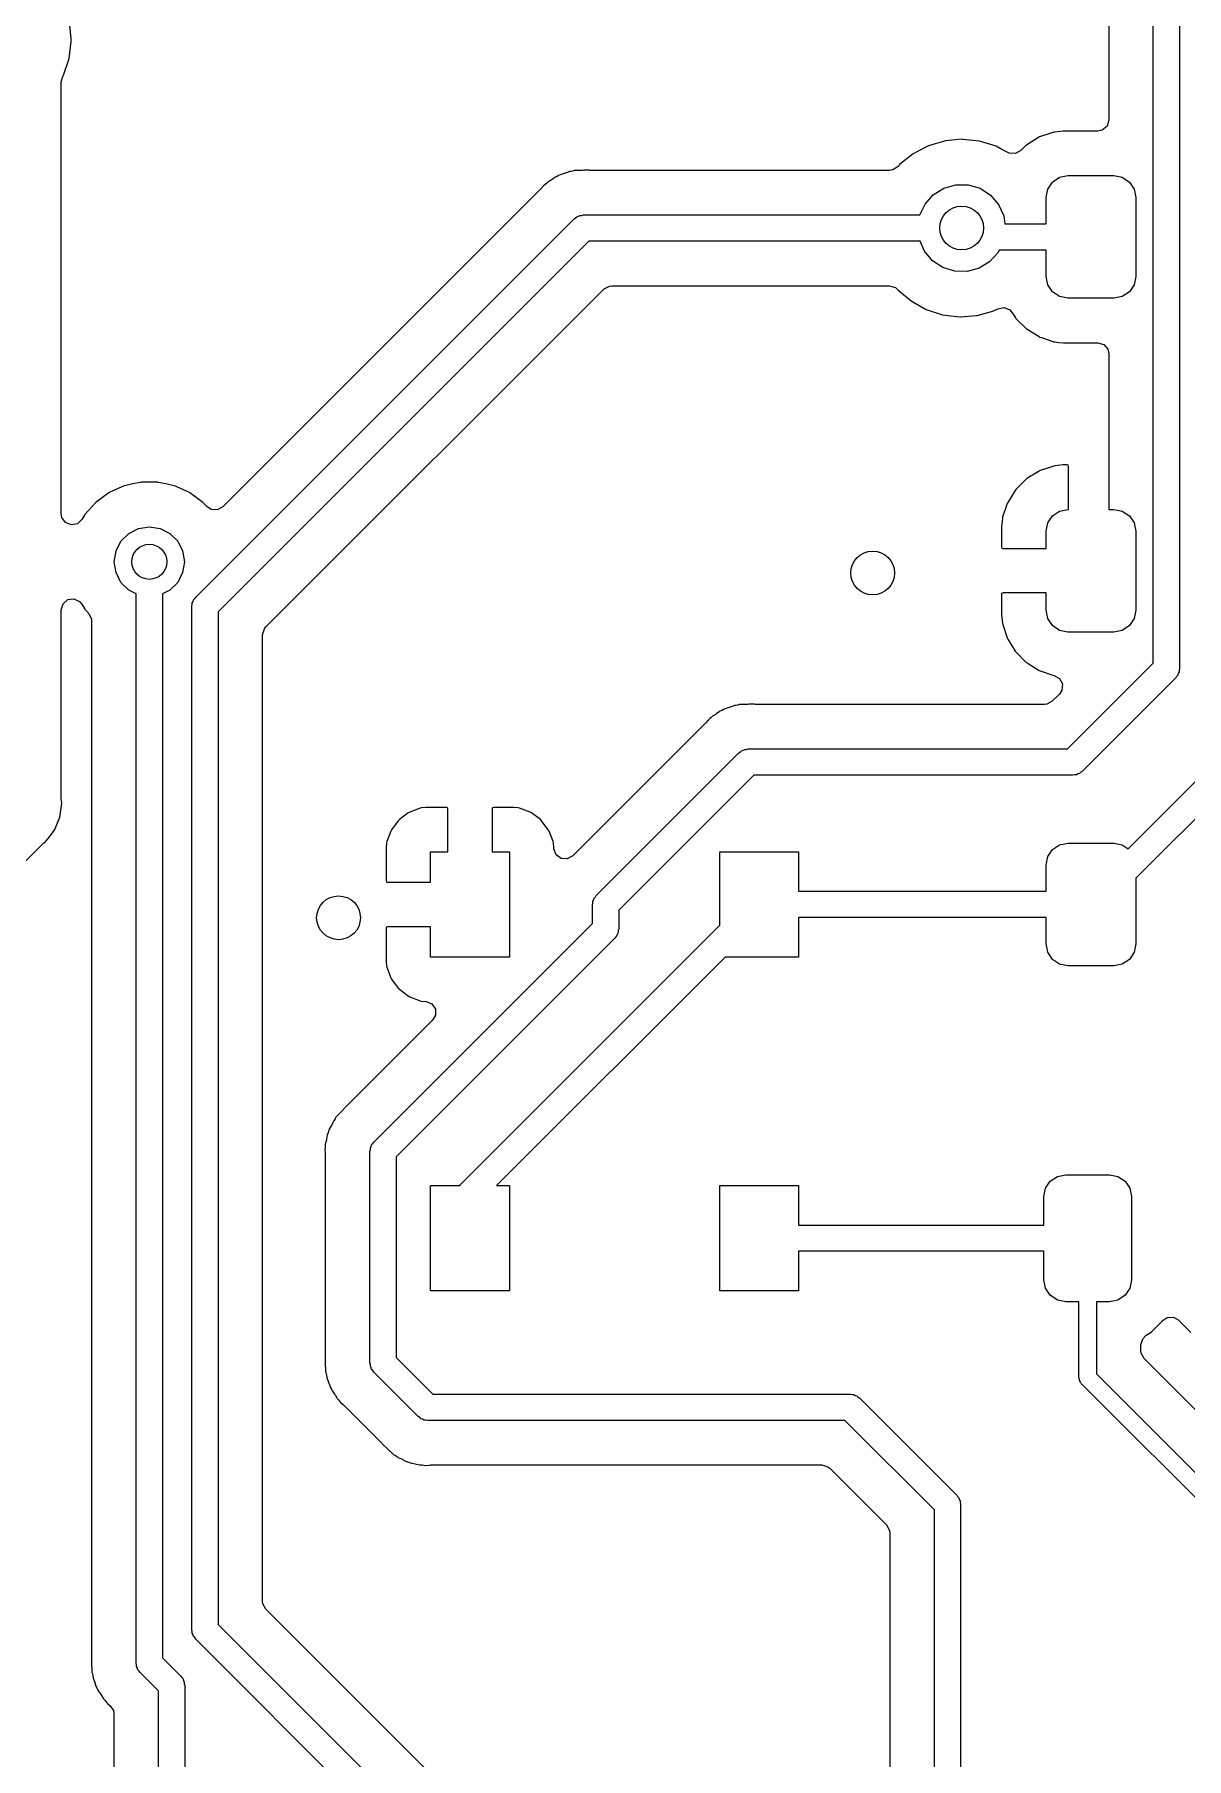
# Model space of a CAD drawing. Extents: x 87 to 209, y -135 to -60.
# Drawn here: x 142.58 to 155.73, y -109.02 to -89.34 of the extents above; entities that cross this region are included whole.
import ezdxf

# ---------------------------------------------------------------- set-up
doc = ezdxf.new("R2010")
doc.units = 0
doc.layers.add('BLACK', color=7, linetype='CONTINUOUS')

msp = doc.modelspace()

# ---------------------------------------------------------------- linework, layer by layer
at = {"layer": 'BLACK', "linetype": 'CONTINUOUS'}
for p, q in [((155.649, -88.7004), (155.649, -96.5757)), ((155.349, -96.5135), (155.349, -88.7626)), ((142.999, -89.3878), (142.98, -89.191)), ((154.841, -89.1729), (154.841, -90.3139)), ((142.974, -89.6123), (142.999, -89.4161)), ((142.999, -89.4161), (142.999, -89.3878)), ((142.912, -89.8), (142.974, -89.6123)), ((142.886, -89.8786), (142.902, -89.8164)), ((142.886, -94.8103), (142.886, -89.8786)), ((142.902, -89.8164), (142.909, -89.8053)), ((142.909, -89.8053), (142.912, -89.8)), ((142.909, -89.8053), (142.909, -89.8053)), ((154.841, -90.3139), (154.821, -90.382)), ((154.051, -90.5069), (153.9, -90.5999)), ((154.147, -90.4748), (154.051, -90.5069)), ((154.212, -90.4531), (154.147, -90.4748)), ((154.218, -90.4509), (154.212, -90.4531)), ((154.212, -90.4531), (154.212, -90.4531)), ((154.225, -90.4502), (154.218, -90.4509)), ((154.321, -90.4402), (154.225, -90.4502)), ((154.225, -90.4502), (154.225, -90.4502)), ((154.324, -90.4399), (154.321, -90.4402)), ((154.321, -90.4402), (154.321, -90.4402)), ((154.715, -90.4399), (154.324, -90.4399)), ((154.767, -90.4285), (154.715, -90.4399)), ((154.821, -90.382), (154.767, -90.4285)), ((152.607, -90.6988), (152.453, -90.8228)), ((152.744, -90.6272), (152.607, -90.6988)), ((152.777, -90.6101), (152.744, -90.6272)), ((152.782, -90.6072), (152.777, -90.6101)), ((152.777, -90.6101), (152.777, -90.6101)), ((152.861, -90.584), (152.782, -90.6072)), ((152.966, -90.5531), (152.861, -90.584)), ((152.972, -90.5514), (152.966, -90.5531)), ((152.966, -90.5531), (152.966, -90.5531)), ((152.978, -90.5508), (152.972, -90.5514)), ((153.087, -90.541), (152.978, -90.5508)), ((152.978, -90.5508), (152.978, -90.5508)), ((153.169, -90.5334), (153.087, -90.541)), ((153.175, -90.5341), (153.169, -90.5334)), ((153.36, -90.5535), (153.175, -90.5341)), ((153.175, -90.5341), (153.175, -90.5341)), ((153.366, -90.5541), (153.36, -90.5535)), ((153.36, -90.5535), (153.36, -90.5535)), ((153.555, -90.6126), (153.366, -90.5541)), ((153.622, -90.6489), (153.555, -90.6126)), ((153.688, -90.6848), (153.622, -90.6489)), ((153.704, -90.692), (153.688, -90.6848)), ((153.775, -90.6971), (153.704, -90.692)), ((153.837, -90.663), (153.775, -90.6971)), ((153.895, -90.6051), (153.837, -90.663)), ((153.9, -90.5999), (153.895, -90.6051)), ((148.625, -90.9248), (148.58, -90.9377)), ((148.636, -90.9209), (148.625, -90.9248)), ((148.672, -90.9068), (148.636, -90.9209)), ((148.679, -90.9039), (148.672, -90.9068)), ((148.672, -90.9068), (148.672, -90.9068)), ((148.687, -90.9029), (148.679, -90.9039)), ((148.693, -90.9021), (148.687, -90.9029)), ((148.687, -90.9029), (148.687, -90.9029)), ((148.7, -90.9012), (148.693, -90.9021)), ((148.72, -90.8972), (148.7, -90.9012)), ((148.74, -90.8912), (148.72, -90.8972)), ((148.786, -90.8898), (148.74, -90.8912)), ((148.798, -90.8889), (148.786, -90.8898)), ((148.803, -90.8883), (148.798, -90.8889)), ((148.832, -90.8883), (148.803, -90.8883)), ((148.836, -90.8882), (148.832, -90.8883)), ((148.851, -90.8877), (148.836, -90.8882)), ((148.906, -90.886), (148.851, -90.8877)), ((148.914, -90.8877), (148.906, -90.886)), ((148.926, -90.8883), (148.914, -90.8877)), ((148.914, -90.8877), (148.914, -90.8877)), ((152.339, -90.8883), (148.926, -90.8883)), ((152.377, -90.8826), (152.339, -90.8883)), ((152.436, -90.8433), (152.377, -90.8826)), ((152.449, -90.8275), (152.436, -90.8433)), ((152.453, -90.8228), (152.449, -90.8275)), ((148.352, -91.1073), (144.728, -94.731)), ((148.36, -91.0986), (148.352, -91.1073)), ((148.39, -91.063), (148.36, -91.0986)), ((148.407, -91.0503), (148.39, -91.063)), ((148.422, -91.0375), (148.407, -91.0503)), ((148.437, -91.0223), (148.422, -91.0375)), ((148.477, -90.9988), (148.437, -91.0223)), ((148.487, -90.9923), (148.477, -90.9988)), ((148.518, -90.9698), (148.487, -90.9923)), ((148.524, -90.9652), (148.518, -90.9698)), ((148.518, -90.9698), (148.518, -90.9698)), ((148.544, -90.9573), (148.524, -90.9652)), ((148.562, -90.9486), (148.544, -90.9573)), ((148.58, -90.9377), (148.562, -90.9486)), ((152.838, -91.166), (152.958, -91.0904)), ((152.958, -91.0904), (153.094, -91.0514)), ((153.094, -91.0514), (153.236, -91.0523)), ((153.236, -91.0523), (153.372, -91.0929)), ((153.372, -91.0929), (153.491, -91.17)), ((154.125, -91.1984), (154.144, -91.1027)), ((154.144, -91.1027), (154.198, -91.0216)), ((154.198, -91.0216), (154.279, -90.9674)), ((154.279, -90.9674), (154.375, -90.9484)), ((154.375, -90.9484), (154.9, -90.9484)), ((154.9, -90.9484), (154.995, -90.9674)), ((154.995, -90.9674), (155.076, -91.0216)), ((155.076, -91.0216), (155.131, -91.1027)), ((155.131, -91.1027), (155.15, -91.1984)), ((152.686, -91.3968), (152.744, -91.2723)), ((152.744, -91.2723), (152.838, -91.166)), ((153.491, -91.17), (153.583, -91.2774)), ((153.583, -91.2774), (153.642, -91.4065)), ((154.125, -91.4984), (154.125, -91.1984)), ((155.15, -91.1984), (155.15, -92.0984)), ((144.42, -95.7587), (148.738, -91.4407)), ((148.738, -91.4407), (148.755, -91.4309)), ((148.755, -91.4309), (148.769, -91.4169)), ((148.769, -91.4169), (148.788, -91.4118)), ((148.788, -91.4118), (148.805, -91.4019)), ((148.805, -91.4019), (148.825, -91.4019)), ((148.825, -91.4019), (148.844, -91.3968)), ((148.844, -91.3968), (152.686, -91.3968)), ((153.642, -91.4065), (153.655, -91.4984)), ((153.655, -91.4984), (154.125, -91.4984)), ((148.906, -91.6968), (144.676, -95.9269)), ((152.687, -91.6968), (148.906, -91.6968)), ((152.738, -91.811), (152.687, -91.6968)), ((152.829, -91.9195), (152.738, -91.811)), ((153.577, -91.8264), (153.481, -91.9315)), ((153.59, -91.7984), (153.577, -91.8264)), ((154.125, -91.7984), (153.59, -91.7984)), ((154.125, -92.0984), (154.125, -91.7984)), ((152.947, -91.9981), (152.829, -91.9195)), ((153.082, -92.0404), (152.947, -91.9981)), ((153.224, -92.043), (153.082, -92.0404)), ((153.361, -92.0057), (153.224, -92.043)), ((153.481, -91.9315), (153.361, -92.0057)), ((154.144, -92.1941), (154.125, -92.0984)), ((155.15, -92.0984), (155.131, -92.1941)), ((145.221, -96.1007), (149.08, -92.2422)), ((149.08, -92.2422), (149.142, -92.2082)), ((149.142, -92.2082), (149.169, -92.2053)), ((149.169, -92.2053), (152.336, -92.2053)), ((152.336, -92.2053), (152.405, -92.2253)), ((152.405, -92.2253), (152.427, -92.2438)), ((152.427, -92.2438), (152.429, -92.2459)), ((152.429, -92.2459), (152.433, -92.2508)), ((152.433, -92.2508), (152.584, -92.3789)), ((154.198, -92.2752), (154.144, -92.1941)), ((154.279, -92.3294), (154.198, -92.2752)), ((155.076, -92.2752), (154.995, -92.3294)), ((155.131, -92.1941), (155.076, -92.2752)), ((152.584, -92.3789), (152.756, -92.4754)), ((152.756, -92.4754), (152.944, -92.5365)), ((153.338, -92.5448), (153.528, -92.4916)), ((153.528, -92.4916), (153.534, -92.4888)), ((153.534, -92.4888), (153.576, -92.4677)), ((153.534, -92.4888), (153.534, -92.4888)), ((153.576, -92.4677), (153.646, -92.4549)), ((153.646, -92.4549), (153.711, -92.4818)), ((153.711, -92.4818), (153.74, -92.5139)), ((154.375, -92.3484), (154.279, -92.3294)), ((154.9, -92.3484), (154.375, -92.3484)), ((154.995, -92.3294), (154.9, -92.3484)), ((152.944, -92.5365), (153.141, -92.56)), ((153.141, -92.56), (153.147, -92.5595)), ((153.147, -92.5595), (153.332, -92.5453)), ((153.147, -92.5595), (153.147, -92.5595)), ((153.332, -92.5453), (153.338, -92.5448)), ((153.332, -92.5453), (153.332, -92.5453)), ((153.74, -92.5139), (153.763, -92.5515)), ((153.763, -92.5515), (153.776, -92.5727)), ((153.776, -92.5727), (153.781, -92.5779)), ((153.781, -92.5779), (153.788, -92.585)), ((153.788, -92.585), (153.901, -92.6977)), ((153.901, -92.6977), (153.908, -92.7015)), ((153.908, -92.7015), (153.908, -92.7015)), ((153.908, -92.7015), (154.045, -92.7861)), ((154.045, -92.7861), (154.052, -92.7905)), ((154.052, -92.7905), (154.074, -92.7977)), ((154.074, -92.7977), (154.213, -92.844)), ((154.213, -92.844), (154.213, -92.844)), ((154.213, -92.844), (154.22, -92.8462)), ((154.22, -92.8462), (154.227, -92.8469)), ((154.227, -92.8469), (154.227, -92.8469)), ((154.227, -92.8469), (154.27, -92.8513)), ((154.27, -92.8513), (154.324, -92.8569)), ((154.324, -92.8569), (154.715, -92.8569)), ((154.715, -92.8569), (154.783, -92.8769)), ((154.783, -92.8769), (154.829, -92.9306)), ((154.829, -92.9306), (154.841, -92.9829)), ((154.841, -92.9829), (154.841, -94.7584)), ((154.212, -94.2635), (154.058, -94.315)), ((154.225, -94.2607), (154.212, -94.2635)), ((154.321, -94.2507), (154.225, -94.2607)), ((154.328, -94.2504), (154.321, -94.2507)), ((154.37, -94.2504), (154.328, -94.2504)), ((154.377, -94.2521), (154.37, -94.2504)), ((154.379, -94.2533), (154.377, -94.2521)), ((154.383, -94.2685), (154.379, -94.2533)), ((154.383, -94.7584), (154.383, -94.2685)), ((143.702, -94.4682), (143.609, -94.488)), ((143.789, -94.4497), (143.702, -94.4682)), ((143.796, -94.4483), (143.789, -94.4497)), ((143.789, -94.4497), (143.789, -94.4497)), ((143.986, -94.4483), (143.796, -94.4483)), ((143.993, -94.4497), (143.986, -94.4483)), ((144.08, -94.4682), (143.993, -94.4497)), ((143.993, -94.4497), (143.993, -94.4497)), ((144.173, -94.488), (144.08, -94.4682)), ((153.895, -94.4155), (153.781, -94.5302)), ((153.907, -94.4065), (153.895, -94.4155)), ((154.045, -94.3212), (153.907, -94.4065)), ((154.058, -94.315), (154.045, -94.3212)), ((143.387, -94.5997), (143.28, -94.6779)), ((143.429, -94.5696), (143.387, -94.5997)), ((143.434, -94.5657), (143.429, -94.5696)), ((143.429, -94.5696), (143.429, -94.5696)), ((143.44, -94.563), (143.434, -94.5657)), ((143.603, -94.4907), (143.44, -94.563)), ((143.44, -94.563), (143.44, -94.563)), ((143.609, -94.488), (143.603, -94.4907)), ((143.603, -94.4907), (143.603, -94.4907)), ((144.179, -94.4907), (144.173, -94.488)), ((144.342, -94.563), (144.179, -94.4907)), ((144.179, -94.4907), (144.179, -94.4907)), ((144.348, -94.5657), (144.342, -94.563)), ((144.342, -94.563), (144.342, -94.563)), ((144.353, -94.5696), (144.348, -94.5657)), ((144.395, -94.5997), (144.353, -94.5696)), ((144.353, -94.5696), (144.353, -94.5696)), ((144.502, -94.6779), (144.395, -94.5997)), ((153.772, -94.5416), (153.687, -94.6796)), ((153.781, -94.5302), (153.772, -94.5416)), ((142.893, -94.8515), (142.886, -94.8103)), ((142.934, -94.9093), (142.893, -94.8515)), ((143.149, -94.8256), (143.121, -94.8733)), ((143.152, -94.8199), (143.149, -94.8256)), ((143.149, -94.8256), (143.149, -94.8256)), ((143.192, -94.7759), (143.152, -94.8199)), ((143.275, -94.6828), (143.192, -94.7759)), ((143.28, -94.6779), (143.275, -94.6828)), ((143.275, -94.6828), (143.275, -94.6828)), ((144.507, -94.6828), (144.502, -94.6779)), ((144.546, -94.7263), (144.507, -94.6828)), ((144.507, -94.6828), (144.507, -94.6828)), ((144.595, -94.76), (144.546, -94.7263)), ((144.666, -94.7651), (144.595, -94.76)), ((144.728, -94.731), (144.666, -94.7651)), ((153.627, -94.8605), (153.617, -94.9548)), ((153.629, -94.8471), (153.627, -94.8605)), ((153.681, -94.6928), (153.629, -94.8471)), ((153.687, -94.6796), (153.681, -94.6928)), ((154.144, -94.9127), (154.198, -94.8316)), ((154.198, -94.8316), (154.279, -94.7774)), ((154.279, -94.7774), (154.375, -94.7584)), ((154.375, -94.7584), (154.383, -94.7584)), ((154.841, -94.7584), (154.9, -94.7584)), ((154.9, -94.7584), (154.995, -94.7774)), ((154.995, -94.7774), (155.076, -94.8316)), ((155.076, -94.8316), (155.131, -94.9127)), ((143, -94.9357), (142.934, -94.9093)), ((143.07, -94.9223), (143, -94.9357)), ((143.121, -94.8733), (143.07, -94.9223)), ((143.567, -95.1217), (143.656, -95.0332)), ((143.656, -95.0332), (143.767, -94.9764)), ((143.767, -94.9764), (143.891, -94.9568)), ((143.891, -94.9568), (144.015, -94.9764)), ((144.015, -94.9764), (144.126, -95.0332)), ((144.126, -95.0332), (144.215, -95.1217)), ((153.617, -94.9548), (153.617, -94.9613)), ((153.617, -94.9613), (153.617, -95.1863)), ((154.125, -95.0084), (154.144, -94.9127)), ((154.125, -95.2044), (154.125, -95.0084)), ((155.131, -94.9127), (155.15, -95.0084)), ((155.15, -95.0084), (155.15, -95.9084)), ((143.491, -95.3568), (143.511, -95.2332)), ((143.511, -95.2332), (143.567, -95.1217)), ((144.215, -95.1217), (144.271, -95.2332)), ((144.271, -95.2332), (144.291, -95.3568)), ((153.617, -95.1863), (153.621, -95.2015)), ((153.621, -95.2015), (153.622, -95.2027)), ((153.622, -95.2027), (153.63, -95.2044)), ((153.63, -95.2044), (154.125, -95.2044)), ((143.511, -95.4804), (143.491, -95.3568)), ((144.291, -95.3568), (144.271, -95.4804)), ((143.567, -95.5919), (143.511, -95.4804)), ((143.656, -95.6804), (143.567, -95.5919)), ((144.215, -95.5919), (144.126, -95.6804)), ((144.271, -95.4804), (144.215, -95.5919)), ((142.886, -95.9033), (142.906, -95.8352)), ((142.906, -95.8352), (142.96, -95.7887)), ((142.96, -95.7887), (143.03, -95.7786)), ((143.03, -95.7786), (143.095, -95.8081)), ((143.095, -95.8081), (143.121, -95.8403)), ((143.121, -95.8403), (143.149, -95.888)), ((143.741, -95.7238), (143.656, -95.6804)), ((143.741, -107.93), (143.741, -95.7238)), ((144.126, -95.6804), (144.041, -95.7238)), ((144.041, -95.7238), (144.041, -107.868)), ((144.376, -95.8648), (144.381, -95.8457)), ((144.381, -95.826), (144.391, -95.8089)), ((144.381, -95.8457), (144.381, -95.826)), ((144.391, -95.8089), (144.396, -95.7898)), ((144.396, -95.7898), (144.41, -95.7758)), ((144.41, -95.7758), (144.42, -95.7587)), ((153.618, -95.7183), (153.617, -95.7259)), ((153.617, -95.7259), (153.617, -95.9555)), ((153.619, -95.7169), (153.618, -95.7183)), ((153.635, -95.7124), (153.619, -95.7169)), ((154.125, -95.7124), (153.635, -95.7124)), ((154.125, -95.9084), (154.125, -95.7124)), ((142.886, -98.0652), (142.886, -95.9033)), ((143.149, -95.888), (143.149, -95.888)), ((143.149, -95.888), (143.152, -95.8937)), ((143.152, -95.8937), (143.156, -95.8987)), ((143.156, -95.8987), (143.156, -95.8987)), ((143.156, -95.8987), (143.2, -95.9472)), ((143.2, -95.9472), (143.231, -96.0113)), ((143.231, -96.0113), (143.232, -96.0316)), ((143.232, -96.0316), (143.232, -107.848)), ((144.376, -107.549), (144.376, -95.8648)), ((144.676, -95.9269), (144.676, -107.487)), ((153.617, -95.9555), (153.617, -95.962)), ((153.617, -95.962), (153.627, -96.0576)), ((154.144, -96.0041), (154.125, -95.9084)), ((154.198, -96.0852), (154.144, -96.0041)), ((155.131, -96.0041), (155.076, -96.0852)), ((155.15, -95.9084), (155.131, -96.0041)), ((145.184, -96.1897), (145.205, -96.1216)), ((145.184, -107.224), (145.184, -96.1897)), ((145.205, -96.1216), (145.221, -96.1007)), ((153.627, -96.0576), (153.63, -96.071)), ((153.63, -96.071), (153.681, -96.2252)), ((153.681, -96.2252), (153.687, -96.2384)), ((153.687, -96.2384), (153.773, -96.3762)), ((154.279, -96.1394), (154.198, -96.0852)), ((154.375, -96.1584), (154.279, -96.1394)), ((154.9, -96.1584), (154.375, -96.1584)), ((154.995, -96.1394), (154.9, -96.1584)), ((155.076, -96.0852), (154.995, -96.1394)), ((153.773, -96.3762), (153.782, -96.3876)), ((153.782, -96.3876), (153.896, -96.5021)), ((153.896, -96.5021), (153.908, -96.5112)), ((153.908, -96.5112), (154.046, -96.5962)), ((154.046, -96.5962), (154.059, -96.6024)), ((154.059, -96.6024), (154.213, -96.6535)), ((154.37, -97.4928), (155.349, -96.5135)), ((155.634, -96.6316), (155.629, -96.6507)), ((155.644, -96.6145), (155.634, -96.6316)), ((155.649, -96.5757), (155.644, -96.5948)), ((155.644, -96.5948), (155.644, -96.6145)), ((154.213, -96.6535), (154.215, -96.6538)), ((154.215, -96.6538), (154.216, -96.6543)), ((154.216, -96.6543), (154.22, -96.6557)), ((154.22, -96.6557), (154.22, -96.6565)), ((154.22, -96.6565), (154.277, -96.6877)), ((154.277, -96.6877), (154.311, -96.7499)), ((154.306, -96.8207), (154.277, -96.8661)), ((154.311, -96.7499), (154.306, -96.8207)), ((155.605, -96.6817), (154.538, -97.7489)), ((155.615, -96.6646), (155.605, -96.6817)), ((155.629, -96.6507), (155.615, -96.6646)), ((150.507, -97.0208), (150.463, -97.0337)), ((150.518, -97.0169), (150.507, -97.0208)), ((150.554, -97.0028), (150.518, -97.0169)), ((150.561, -96.9999), (150.554, -97.0028)), ((150.554, -97.0028), (150.554, -97.0028)), ((150.569, -96.9989), (150.561, -96.9999)), ((150.575, -96.9981), (150.569, -96.9989)), ((150.569, -96.9989), (150.569, -96.9989)), ((150.582, -96.9972), (150.575, -96.9981)), ((150.602, -96.9932), (150.582, -96.9972)), ((150.613, -96.9901), (150.602, -96.9932)), ((150.615, -96.9894), (150.613, -96.9901)), ((150.622, -96.9872), (150.615, -96.9894)), ((150.615, -96.9894), (150.615, -96.9894)), ((150.669, -96.9858), (150.622, -96.9872)), ((150.68, -96.9849), (150.669, -96.9858)), ((150.685, -96.9843), (150.68, -96.9849)), ((150.714, -96.9843), (150.685, -96.9843)), ((150.718, -96.9842), (150.714, -96.9843)), ((150.734, -96.9837), (150.718, -96.9842)), ((150.789, -96.982), (150.734, -96.9837)), ((150.796, -96.9837), (150.789, -96.982)), ((150.808, -96.9843), (150.796, -96.9837)), ((150.796, -96.9837), (150.796, -96.9837)), ((154.107, -96.9843), (150.808, -96.9843)), ((154.134, -96.9814), (154.107, -96.9843)), ((154.196, -96.9474), (154.134, -96.9814)), ((154.277, -96.8661), (154.196, -96.9474)), ((150.234, -97.2033), (149.471, -97.9664)), ((150.242, -97.1946), (150.234, -97.2033)), ((150.267, -97.1651), (150.242, -97.1946)), ((150.272, -97.159), (150.267, -97.1651)), ((150.267, -97.1651), (150.267, -97.1651)), ((150.289, -97.1463), (150.272, -97.159)), ((150.304, -97.1335), (150.289, -97.1463)), ((150.319, -97.1183), (150.304, -97.1335)), ((150.326, -97.1143), (150.319, -97.1183)), ((150.359, -97.0948), (150.326, -97.1143)), ((150.326, -97.1143), (150.326, -97.1143)), ((150.369, -97.0883), (150.359, -97.0948)), ((150.393, -97.0706), (150.369, -97.0883)), ((150.406, -97.0612), (150.393, -97.0706)), ((150.426, -97.0533), (150.406, -97.0612)), ((150.444, -97.0446), (150.426, -97.0533)), ((150.456, -97.0377), (150.444, -97.0446)), ((150.463, -97.0337), (150.456, -97.0377)), ((155.062, -98.6318), (156.312, -97.3813)), ((148.992, -99.1649), (150.62, -97.5367)), ((150.62, -97.5367), (150.637, -97.5269)), ((150.637, -97.5269), (150.651, -97.5129)), ((150.651, -97.5129), (150.67, -97.5078)), ((150.67, -97.5078), (150.687, -97.4979)), ((150.687, -97.4979), (150.707, -97.4979)), ((150.707, -97.4979), (150.726, -97.4928)), ((150.726, -97.4928), (154.37, -97.4928)), ((156.568, -97.5495), (155.15, -98.968)), ((150.788, -97.7928), (149.248, -99.3331)), ((154.432, -97.7928), (150.788, -97.7928)), ((154.451, -97.7877), (154.432, -97.7928)), ((154.471, -97.7877), (154.451, -97.7877)), ((154.488, -97.7778), (154.471, -97.7877)), ((154.507, -97.7727), (154.488, -97.7778)), ((154.521, -97.7587), (154.507, -97.7727)), ((154.538, -97.7489), (154.521, -97.7587)), ((149.471, -97.9664), (148.723, -98.715)), ((142.87, -98.2721), (142.891, -98.1133)), ((142.887, -98.0816), (142.886, -98.0652)), ((142.891, -98.1133), (142.887, -98.0816)), ((146.982, -98.1699), (146.862, -98.2151)), ((146.997, -98.1663), (146.982, -98.1699)), ((147.048, -98.1608), (146.997, -98.1663)), ((147.055, -98.1604), (147.048, -98.1608)), ((147.282, -98.1604), (147.055, -98.1604)), ((147.29, -98.1621), (147.282, -98.1604)), ((147.291, -98.1633), (147.29, -98.1621)), ((147.296, -98.1785), (147.291, -98.1633)), ((147.296, -98.6684), (147.296, -98.1785)), ((147.805, -98.1663), (147.804, -98.1739)), ((147.804, -98.1739), (147.804, -98.6684)), ((147.806, -98.1649), (147.805, -98.1663)), ((147.822, -98.1604), (147.806, -98.1649)), ((148.044, -98.1604), (147.822, -98.1604)), ((148.051, -98.1608), (148.044, -98.1604)), ((148.102, -98.1663), (148.051, -98.1608)), ((148.117, -98.1699), (148.102, -98.1663)), ((148.238, -98.2151), (148.117, -98.1699)), ((142.809, -98.4202), (142.87, -98.2721)), ((146.731, -98.3127), (146.655, -98.4148)), ((146.744, -98.3001), (146.731, -98.3127)), ((146.846, -98.2236), (146.744, -98.3001)), ((146.862, -98.2151), (146.846, -98.2236)), ((148.253, -98.2236), (148.238, -98.2151)), ((148.355, -98.3001), (148.253, -98.2236)), ((148.368, -98.3127), (148.355, -98.3001)), ((148.444, -98.4148), (148.368, -98.3127)), ((140.76, -100.491), (142.674, -98.5776)), ((142.674, -98.5776), (142.686, -98.5667)), ((142.686, -98.5667), (142.705, -98.5523)), ((142.705, -98.5523), (142.711, -98.5473)), ((142.711, -98.5473), (142.736, -98.5154)), ((142.736, -98.5154), (142.809, -98.4202)), ((142.736, -98.5154), (142.736, -98.5154)), ((146.597, -98.566), (146.592, -98.6169)), ((146.601, -98.5508), (146.597, -98.566)), ((146.646, -98.4303), (146.601, -98.5508)), ((146.655, -98.4148), (146.646, -98.4303)), ((148.453, -98.4303), (148.444, -98.4148)), ((148.498, -98.5508), (148.453, -98.4303)), ((148.502, -98.566), (148.498, -98.5508)), ((148.507, -98.6169), (148.502, -98.566)), ((154.198, -98.6416), (154.279, -98.5874)), ((154.279, -98.5874), (154.375, -98.5684)), ((154.375, -98.5684), (154.9, -98.5684)), ((154.9, -98.5684), (154.995, -98.5874)), ((154.995, -98.5874), (155.062, -98.6318)), ((146.592, -98.6169), (146.592, -98.6237)), ((146.592, -98.6237), (146.592, -98.9963)), ((147.1, -99.0144), (147.1, -98.6684)), ((147.1, -98.6684), (147.296, -98.6684)), ((147.804, -98.6684), (148, -98.6684)), ((148, -98.6684), (148, -99.8684)), ((148.508, -98.6237), (148.507, -98.6169)), ((148.508, -98.6259), (148.508, -98.6237)), ((148.508, -98.6349), (148.508, -98.6259)), ((148.533, -98.7014), (148.508, -98.6349)), ((148.59, -98.744), (148.533, -98.7014)), ((148.66, -98.749), (148.59, -98.744)), ((148.723, -98.715), (148.66, -98.749)), ((150.4, -99.5063), (150.4, -98.6684)), ((150.4, -98.6684), (151.3, -98.6684)), ((151.3, -98.6684), (151.3, -99.1184)), ((154.125, -98.8184), (154.144, -98.7227)), ((154.144, -98.7227), (154.198, -98.6416)), ((154.125, -99.1184), (154.125, -98.8184)), ((155.15, -98.968), (155.15, -99.7184)), ((146.592, -98.9963), (146.596, -99.0115)), ((146.596, -99.0115), (146.597, -99.0127)), ((146.597, -99.0127), (146.605, -99.0144)), ((146.605, -99.0144), (147.1, -99.0144)), ((148.968, -99.196), (148.982, -99.182)), ((148.982, -99.182), (148.992, -99.1649)), ((151.3, -99.1184), (154.125, -99.1184)), ((148.948, -99.271), (148.953, -99.2519)), ((148.948, -99.4857), (148.948, -99.271)), ((148.953, -99.2322), (148.963, -99.2151)), ((148.953, -99.2519), (148.953, -99.2322)), ((148.963, -99.2151), (148.968, -99.196)), ((149.248, -99.3331), (149.248, -99.5478)), ((146.452, -101.982), (148.948, -99.4857)), ((146.593, -99.5283), (146.592, -99.5359)), ((146.592, -99.5359), (146.592, -99.9131)), ((146.594, -99.5269), (146.593, -99.5283)), ((146.61, -99.5224), (146.594, -99.5269)), ((147.1, -99.5224), (146.61, -99.5224)), ((147.1, -99.8684), (147.1, -99.5224)), ((147.444, -102.462), (150.4, -99.5063)), ((149.248, -99.5478), (149.243, -99.5669)), ((149.243, -99.5669), (149.243, -99.5866)), ((154.125, -99.4184), (151.3, -99.4184)), ((151.3, -99.4184), (151.3, -99.8684)), ((154.125, -99.7184), (154.125, -99.4184)), ((149.204, -99.6539), (146.708, -102.15)), ((149.214, -99.6368), (149.204, -99.6539)), ((149.228, -99.6228), (149.214, -99.6368)), ((149.233, -99.6037), (149.228, -99.6228)), ((149.243, -99.5866), (149.233, -99.6037)), ((154.144, -99.8141), (154.125, -99.7184)), ((155.15, -99.7184), (155.131, -99.8141)), ((146.592, -99.9131), (146.592, -99.9199)), ((146.592, -99.9199), (146.597, -99.9708)), ((146.597, -99.9708), (146.601, -99.986)), ((148, -99.8684), (147.1, -99.8684)), ((150.462, -99.8684), (147.852, -102.478)), ((151.3, -99.8684), (150.462, -99.8684)), ((154.198, -99.8952), (154.144, -99.8141)), ((154.279, -99.9494), (154.198, -99.8952)), ((154.375, -99.9684), (154.279, -99.9494)), ((154.9, -99.9684), (154.375, -99.9684)), ((154.995, -99.9494), (154.9, -99.9684)), ((155.076, -99.8952), (154.995, -99.9494)), ((155.131, -99.8141), (155.076, -99.8952)), ((146.601, -99.986), (146.646, -100.106)), ((146.646, -100.106), (146.655, -100.122)), ((146.655, -100.122), (146.731, -100.224)), ((146.731, -100.224), (146.744, -100.237)), ((146.744, -100.237), (146.846, -100.313)), ((146.846, -100.313), (146.862, -100.322)), ((146.862, -100.322), (146.982, -100.367)), ((146.982, -100.367), (146.997, -100.371)), ((146.997, -100.371), (147.049, -100.376)), ((147.049, -100.376), (147.114, -100.403)), ((147.114, -100.403), (147.155, -100.462)), ((147.157, -100.533), (147.124, -100.59)), ((147.155, -100.462), (147.157, -100.533)), ((147.124, -100.59), (146.15, -101.564)), ((145.987, -101.75), (145.984, -101.757)), ((145.993, -101.742), (145.987, -101.75)), ((146, -101.733), (145.993, -101.742)), ((146.011, -101.716), (146, -101.733)), ((146.017, -101.705), (146.011, -101.716)), ((146.021, -101.698), (146.017, -101.705)), ((146.017, -101.705), (146.017, -101.705)), ((146.053, -101.664), (146.021, -101.698)), ((146.06, -101.655), (146.053, -101.664)), ((146.063, -101.651), (146.06, -101.655)), ((146.084, -101.631), (146.063, -101.651)), ((146.086, -101.628), (146.084, -101.631)), ((146.129, -101.582), (146.086, -101.628)), ((146.135, -101.576), (146.129, -101.582)), ((146.129, -101.582), (146.129, -101.582)), ((146.142, -101.572), (146.135, -101.576)), ((146.15, -101.564), (146.142, -101.572)), ((146.142, -101.572), (146.142, -101.572)), ((145.913, -101.948), (145.911, -101.96)), ((145.918, -101.917), (145.913, -101.948)), ((145.921, -101.903), (145.918, -101.917)), ((145.929, -101.883), (145.921, -101.903)), ((145.936, -101.864), (145.929, -101.883)), ((145.941, -101.843), (145.936, -101.864)), ((145.963, -101.803), (145.941, -101.843)), ((145.968, -101.792), (145.963, -101.803)), ((145.984, -101.757), (145.968, -101.792)), ((145.984, -101.757), (145.984, -101.757)), ((145.898, -102.046), (145.895, -102.067)), ((145.895, -102.067), (145.898, -102.108)), ((145.899, -102.026), (145.898, -102.046)), ((145.898, -102.108), (145.899, -102.113)), ((145.906, -101.979), (145.899, -102.005)), ((145.899, -102.005), (145.899, -102.026)), ((145.899, -102.113), (145.899, -102.125)), ((145.899, -102.125), (145.899, -104.419)), ((145.911, -101.96), (145.906, -101.979)), ((146.408, -102.088), (146.413, -102.069)), ((146.408, -104.501), (146.408, -102.088)), ((146.413, -102.049), (146.423, -102.032)), ((146.413, -102.069), (146.413, -102.049)), ((146.423, -102.032), (146.428, -102.013)), ((146.428, -102.013), (146.442, -101.999)), ((146.442, -101.999), (146.452, -101.982)), ((146.708, -102.15), (146.708, -104.439)), ((147.1, -103.678), (147.1, -102.478)), ((147.1, -102.478), (147.434, -102.478)), ((147.434, -102.478), (147.444, -102.462)), ((147.852, -102.478), (148, -102.478)), ((148, -102.478), (148, -103.678)), ((150.4, -103.678), (150.4, -102.478)), ((150.4, -102.478), (151.3, -102.478)), ((151.3, -102.478), (151.3, -102.928)), ((154.1, -102.603), (154.119, -102.508)), ((154.119, -102.508), (154.173, -102.427)), ((154.173, -102.427), (154.254, -102.372)), ((154.254, -102.372), (154.35, -102.353)), ((154.35, -102.353), (154.85, -102.353)), ((154.85, -102.353), (154.945, -102.372)), ((154.945, -102.372), (155.026, -102.427)), ((155.026, -102.427), (155.081, -102.508)), ((155.081, -102.508), (155.1, -102.603)), ((154.1, -102.928), (154.1, -102.603)), ((155.1, -102.603), (155.1, -103.553)), ((151.3, -102.928), (154.1, -102.928)), ((154.1, -103.228), (151.3, -103.228)), ((151.3, -103.228), (151.3, -103.678)), ((154.1, -103.553), (154.1, -103.228)), ((148, -103.678), (147.1, -103.678)), ((151.3, -103.678), (150.4, -103.678)), ((154.119, -103.649), (154.1, -103.553)), ((154.173, -103.73), (154.119, -103.649)), ((155.081, -103.649), (155.026, -103.73)), ((155.1, -103.553), (155.081, -103.649)), ((154.254, -103.784), (154.173, -103.73)), ((154.35, -103.803), (154.254, -103.784)), ((154.5, -103.803), (154.35, -103.803)), ((154.5, -104.668), (154.5, -103.803)), ((154.85, -103.803), (154.7, -103.803)), ((154.7, -103.803), (154.7, -104.627)), ((154.945, -103.784), (154.85, -103.803)), ((155.026, -103.73), (154.945, -103.784)), ((155.324, -104.152), (155.449, -104.027)), ((155.449, -104.027), (155.452, -104.022)), ((155.452, -104.022), (155.509, -103.982)), ((155.509, -103.982), (155.58, -103.979)), ((155.58, -103.979), (155.641, -104.014)), ((155.641, -104.014), (155.648, -104.022)), ((155.648, -104.022), (155.651, -104.028)), ((155.651, -104.028), (155.656, -104.033)), ((155.656, -104.033), (155.658, -104.035)), ((155.658, -104.035), (155.776, -104.153)), ((155.208, -104.294), (155.228, -104.226)), ((155.208, -104.364), (155.208, -104.294)), ((155.228, -104.226), (155.268, -104.187)), ((155.268, -104.187), (155.324, -104.152)), ((145.899, -104.431), (145.897, -104.438)), ((145.897, -104.438), (145.897, -104.446)), ((145.897, -104.446), (145.899, -104.509)), ((145.899, -104.419), (145.899, -104.431)), ((146.413, -104.52), (146.408, -104.501)), ((146.708, -104.439), (147.128, -104.859)), ((155.211, -104.391), (155.208, -104.364)), ((155.245, -104.453), (155.211, -104.391)), ((156.955, -106.164), (155.245, -104.453)), ((145.899, -104.509), (145.899, -104.513)), ((145.899, -104.513), (145.899, -104.542)), ((145.899, -104.542), (145.9, -104.547)), ((145.9, -104.547), (145.901, -104.558)), ((145.901, -104.558), (145.902, -104.605)), ((145.902, -104.605), (145.905, -104.612)), ((145.905, -104.612), (145.905, -104.612)), ((145.905, -104.612), (145.908, -104.625)), ((145.908, -104.625), (145.912, -104.645)), ((145.912, -104.645), (145.915, -104.666)), ((145.915, -104.666), (145.918, -104.673)), ((145.918, -104.673), (145.918, -104.673)), ((145.918, -104.673), (145.932, -104.709)), ((146.413, -104.54), (146.413, -104.52)), ((146.423, -104.557), (146.413, -104.54)), ((146.428, -104.576), (146.423, -104.557)), ((146.442, -104.59), (146.428, -104.576)), ((146.452, -104.607), (146.442, -104.59)), ((146.96, -105.115), (146.452, -104.607)), ((154.502, -104.676), (154.5, -104.668)), ((154.501, -104.684), (154.502, -104.676)), ((154.511, -104.705), (154.501, -104.684)), ((154.7, -104.627), (156.63, -106.557)), ((145.932, -104.709), (145.936, -104.72)), ((145.936, -104.72), (145.949, -104.764)), ((145.949, -104.764), (145.96, -104.783)), ((145.96, -104.783), (145.968, -104.801)), ((145.968, -104.801), (145.976, -104.821)), ((145.976, -104.821), (145.991, -104.841)), ((145.991, -104.841), (146.004, -104.858)), ((146.004, -104.858), (146.01, -104.868)), ((146.01, -104.868), (146.03, -104.901)), ((147.128, -104.859), (151.892, -104.859)), ((151.892, -104.859), (151.911, -104.864)), ((151.911, -104.864), (151.931, -104.864)), ((151.931, -104.864), (151.948, -104.874)), ((151.948, -104.874), (151.967, -104.879)), ((151.967, -104.879), (151.981, -104.893)), ((151.981, -104.893), (151.998, -104.903)), ((154.519, -104.727), (154.511, -104.705)), ((154.525, -104.732), (154.519, -104.727)), ((154.529, -104.739), (154.525, -104.732)), ((156.459, -106.669), (154.529, -104.739)), ((146.03, -104.901), (146.03, -104.901)), ((146.03, -104.901), (146.034, -104.908)), ((146.034, -104.908), (146.049, -104.923)), ((146.049, -104.923), (146.062, -104.938)), ((146.062, -104.938), (146.074, -104.955)), ((146.074, -104.955), (146.106, -104.982)), ((146.106, -104.982), (146.11, -104.985)), ((146.11, -104.985), (146.119, -104.993)), ((146.119, -104.993), (146.542, -105.416)), ((151.998, -104.903), (153.106, -106.01)), ((146.977, -105.125), (146.96, -105.115)), ((146.991, -105.139), (146.977, -105.125)), ((147.01, -105.144), (146.991, -105.139)), ((147.027, -105.154), (147.01, -105.144)), ((147.047, -105.154), (147.027, -105.154)), ((147.066, -105.159), (147.047, -105.154)), ((151.83, -105.159), (147.066, -105.159)), ((152.85, -106.179), (151.83, -105.159)), ((146.542, -105.416), (146.55, -105.425)), ((146.55, -105.425), (146.555, -105.432)), ((146.555, -105.432), (146.56, -105.437)), ((146.56, -105.437), (146.56, -105.437)), ((146.56, -105.437), (146.606, -105.48)), ((146.606, -105.48), (146.609, -105.483)), ((146.609, -105.483), (146.63, -105.504)), ((146.63, -105.504), (146.633, -105.506)), ((146.633, -105.506), (146.633, -105.506)), ((146.633, -105.506), (146.642, -105.514)), ((146.642, -105.514), (146.676, -105.546)), ((146.676, -105.546), (146.683, -105.55)), ((146.683, -105.55), (146.683, -105.55)), ((146.683, -105.55), (146.695, -105.556)), ((146.695, -105.556), (146.711, -105.567)), ((146.711, -105.567), (146.722, -105.575)), ((146.722, -105.575), (146.722, -105.575)), ((146.722, -105.575), (146.728, -105.58)), ((146.728, -105.58), (146.771, -105.598)), ((146.771, -105.598), (146.781, -105.604)), ((146.781, -105.604), (146.822, -105.626)), ((146.822, -105.626), (146.829, -105.628)), ((146.829, -105.628), (146.829, -105.628)), ((146.829, -105.628), (146.842, -105.631)), ((146.842, -105.631), (146.861, -105.638)), ((146.861, -105.638), (146.881, -105.646)), ((146.881, -105.646), (146.889, -105.647)), ((146.889, -105.647), (146.926, -105.653)), ((146.926, -105.653), (146.938, -105.656)), ((146.938, -105.656), (146.975, -105.665)), ((146.975, -105.665), (146.975, -105.665)), ((146.975, -105.665), (146.983, -105.667)), ((146.983, -105.667), (147.004, -105.667)), ((147.004, -105.667), (147.024, -105.669)), ((147.024, -105.669), (147.045, -105.672)), ((147.045, -105.672), (147.091, -105.668)), ((147.091, -105.668), (147.103, -105.667)), ((147.103, -105.667), (151.567, -105.667)), ((151.567, -105.667), (151.635, -105.687)), ((151.635, -105.687), (151.656, -105.704)), ((151.656, -105.704), (152.304, -106.352)), ((153.106, -106.01), (153.116, -106.027)), ((153.116, -106.027), (153.13, -106.041)), ((153.13, -106.041), (153.135, -106.06)), ((153.135, -106.06), (153.144, -106.078)), ((153.144, -106.078), (153.144, -106.097)), ((152.85, -109.995), (152.85, -106.179)), ((153.144, -106.097), (153.15, -106.116)), ((153.15, -106.116), (153.15, -109.996)), ((152.304, -106.352), (152.338, -106.415)), ((152.338, -106.415), (152.341, -106.441)), ((152.341, -106.441), (152.341, -109.594)), ((145.187, -107.251), (145.184, -107.224)), ((145.221, -107.313), (145.187, -107.251)), ((149.588, -111.679), (145.221, -107.313)), ((144.381, -107.568), (144.376, -107.549)), ((144.381, -107.588), (144.381, -107.568)), ((144.391, -107.605), (144.381, -107.588)), ((144.396, -107.624), (144.391, -107.605)), ((144.41, -107.638), (144.396, -107.624)), ((144.42, -107.655), (144.41, -107.638)), ((149.246, -112.481), (144.42, -107.655)), ((144.676, -107.487), (149.414, -112.225)), ((143.232, -107.848), (143.232, -107.86)), ((143.232, -107.86), (143.23, -107.867)), ((143.23, -107.867), (143.23, -107.875)), ((143.23, -107.875), (143.232, -107.938)), ((143.232, -107.938), (143.232, -107.942)), ((143.232, -107.942), (143.232, -107.971)), ((143.232, -107.971), (143.233, -107.976)), ((143.233, -107.976), (143.234, -107.987)), ((143.234, -107.987), (143.235, -108.034)), ((143.235, -108.034), (143.238, -108.041)), ((143.238, -108.041), (143.238, -108.041)), ((143.238, -108.041), (143.241, -108.054)), ((143.746, -107.949), (143.741, -107.93)), ((143.746, -107.969), (143.746, -107.949)), ((143.756, -107.986), (143.746, -107.969)), ((143.761, -108.005), (143.756, -107.986)), ((143.775, -108.019), (143.761, -108.005)), ((143.785, -108.036), (143.775, -108.019)), ((143.995, -108.246), (143.785, -108.036)), ((144.041, -107.868), (144.251, -108.078)), ((143.241, -108.054), (143.245, -108.074)), ((143.245, -108.074), (143.248, -108.095)), ((143.248, -108.095), (143.251, -108.102)), ((143.251, -108.102), (143.251, -108.102)), ((143.251, -108.102), (143.265, -108.138)), ((143.265, -108.138), (143.269, -108.149)), ((143.269, -108.149), (143.282, -108.193)), ((143.282, -108.193), (143.293, -108.212)), ((143.293, -108.212), (143.301, -108.23)), ((143.301, -108.23), (143.309, -108.25)), ((143.995, -111.752), (143.995, -108.246)), ((144.251, -108.078), (144.261, -108.095)), ((144.261, -108.095), (144.275, -108.109)), ((144.275, -108.109), (144.28, -108.128)), ((144.28, -108.128), (144.29, -108.145)), ((144.29, -108.145), (144.29, -108.165)), ((144.29, -108.165), (144.295, -108.184)), ((144.295, -108.184), (144.295, -111.752)), ((143.309, -108.25), (143.336, -108.287)), ((143.336, -108.287), (143.337, -108.287)), ((143.337, -108.287), (143.343, -108.297)), ((143.343, -108.297), (143.363, -108.33)), ((143.363, -108.33), (143.363, -108.33)), ((143.363, -108.33), (143.367, -108.337)), ((143.367, -108.337), (143.382, -108.352)), ((143.382, -108.352), (143.395, -108.367)), ((143.395, -108.367), (143.407, -108.384)), ((143.407, -108.384), (143.413, -108.389)), ((143.413, -108.389), (143.413, -108.389)), ((143.413, -108.389), (143.441, -108.412)), ((143.441, -108.412), (143.481, -108.471)), ((143.481, -108.471), (143.487, -108.509)), ((143.487, -108.509), (143.487, -111.181))]:
    msp.add_line(p, q, dxfattribs=at)
at = {"layer": 'BLACK'}
for centre, radius in [((153.162, -91.5468), 0.25), ((143.891, -95.3568), 0.2), ((152.146, -95.4838), 0.25), ((146.05, -99.4208), 0.25)]:
    msp.add_circle(centre, radius, dxfattribs=at)

doc.saveas('drawing.dxf')
